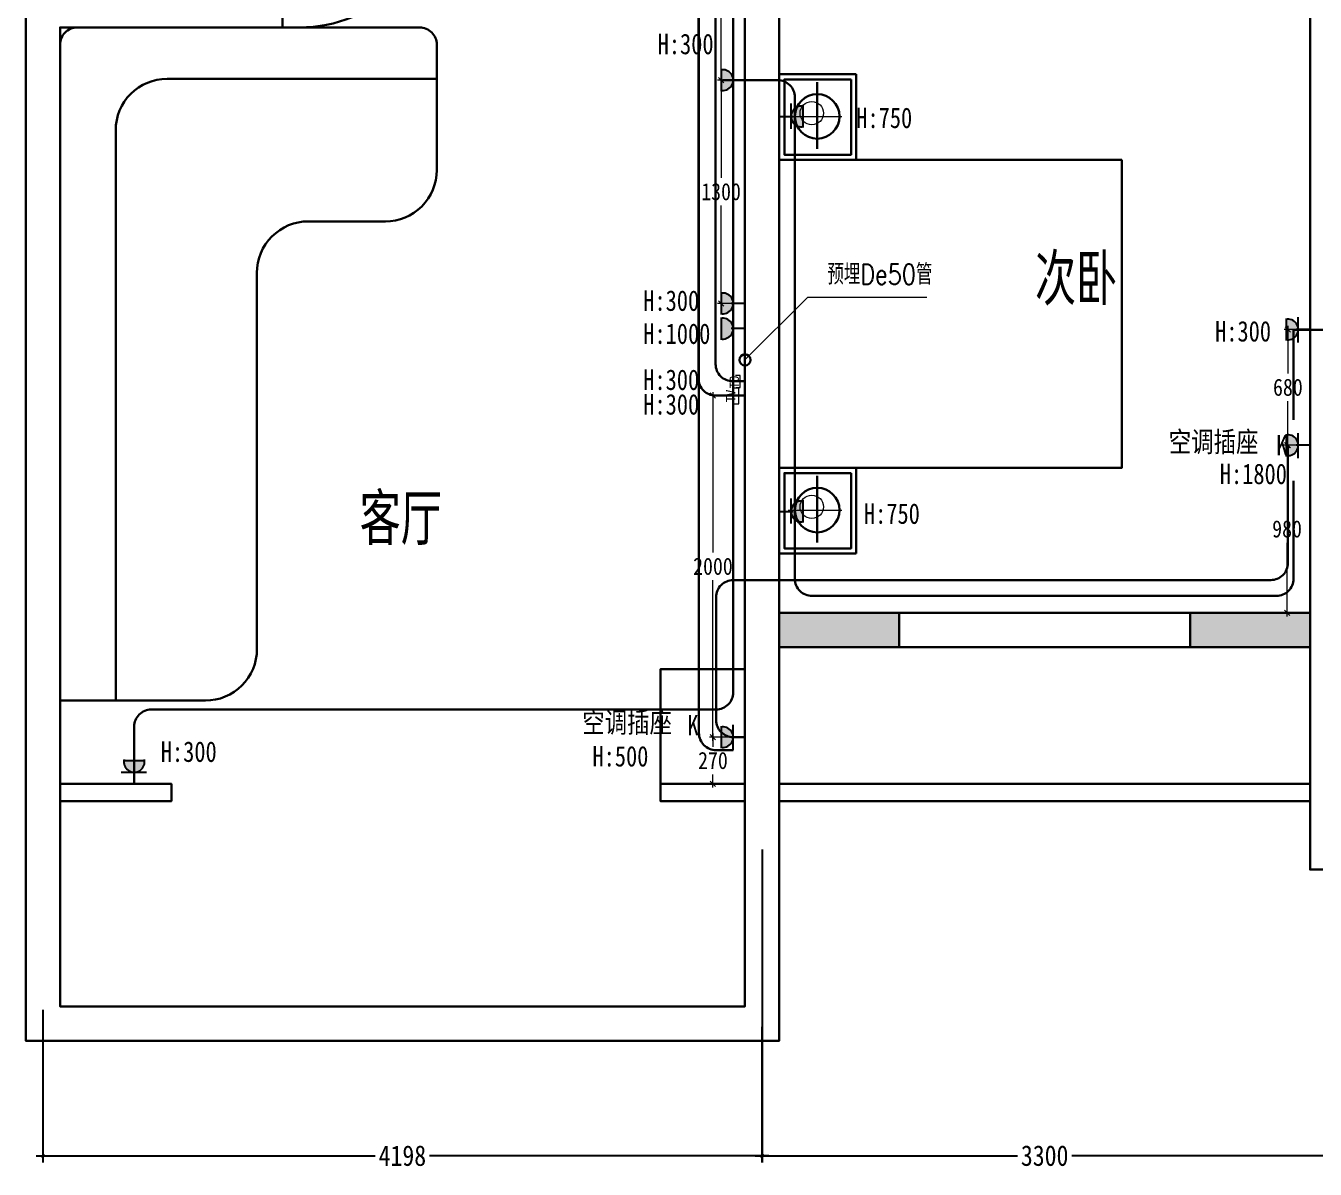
# Model space of a CAD drawing. Header units: millimetres. Extents: x -117264 to 3079702, y -14891 to 68462.
# Drawn here: x -63021 to -55491, y -6153 to 528 of the extents above; entities that cross this region are included whole.
import ezdxf

# ---------------------------------------------------------------- set-up
doc = ezdxf.new("R2010")
doc.units = ezdxf.units.MM
doc.header["$LTSCALE"] = 10
doc.layers.get('0').update_dxf_attribs({"color": 255})
doc.layers.get('Defpoints').update_dxf_attribs({"color": 255})
for name, color, linetype, lineweight in [('1弱电插座布线图', 6, 'Continuous', 30), ('1弱电插座布置图', 6, 'Continuous', 30), ('1强弱电插座布置图', 5, 'Continuous', 15), ('1强电插座布线图', 1, 'Continuous', 30), ('1强电插座布置图', 1, 'Continuous', 30), ('1浅浅', 251, 'Continuous', 20), ('E__电路__弱电插座', 6, 'Continuous', 5)]:
    doc.layers.add(name, color=color, linetype=linetype, lineweight=lineweight)
doc.layers.add('2323', color=4, linetype='Continuous')
doc.layers.add('LAYER2', color=8, linetype='Continuous')
doc.styles.add('_THVAC_DIM', font='SIMPLEX', dxfattribs={"width": 0.8, "height": 3.5, "bigfont": 'HZTXT'})
doc.styles.add('夏建东', font='', dxfattribs={"width": 0.85})
doc.styles.add('宋', font='')
doc.styles.get('夏建东').set_extended_font_data('SimSun')
doc.styles.get('宋').set_extended_font_data('FangSong_GB2312')
doc.dimstyles.new('g', dxfattribs={"dimtxt": 100, "dimasz": 31, "dimexe": 21, "dimexo": 30, "dimgap": 31, "dimtad": 1, "dimtih": 1, "dimtoh": 1, "dimdec": 0, "dimrnd": 10, "dimdsep": 46, "dimtxsty": '夏建东', "dimblk": 'OBLIQUE', "dimcen": 2.5, "dimdle": 21, "dimclrd": 5, "dimclre": 5, "dimclrt": 5, "dimadec": 0, "dimazin": 0, "dimtfac": 1, "dimtdec": 0, "dimtmove": 2, "dimatfit": 3, "dimldrblk": 'DOT', "dimfxl": 300, "dimlwd": -1, "dimlwe": -1, "dimarcsym": 1})
doc.dimstyles.new('内墙标注', dxfattribs={"dimscale": 0, "dimtxt": 120, "dimasz": 20, "dimexe": 40, "dimexo": 20, "dimgap": 20, "dimtad": 0, "dimdec": 0, "dimdsep": 46, "dimtxsty": '夏建东', "dimblk": 'ARCHTICK', "dimcen": 40, "dimdle": 40, "dimclrd": 88, "dimclre": 88, "dimclrt": 88, "dimadec": 0, "dimazin": 0, "dimtfac": 1, "dimtdec": 0, "dimtmove": 1, "dimatfit": 3, "dimldrblk": 'DOT', "dimfxl": 40, "dimtolj": 1, "dimtzin": 0, "dimarcsym": 1})

# ---------------------------------------------------------------- blocks, each defined once
blk = doc.blocks.new('_ArchTick')
at = {"color": 0, "linetype": 'ByBlock', "const_width": 0.15}
blk.add_lwpolyline([(-0.5, -0.5), (0.5, 0.5)], dxfattribs=at)
blk = doc.blocks.new('*D353')
at = {"layer": '1浅浅', "color": 88, "linetype": 'Continuous', "lineweight": -2}
for p, q in [((-58721.3, -4285), (-58721.3, -6114.7)), ((-55421.3, -4285), (-55421.3, -6114.7)), ((-58761.3, -6074.7), (-57229.2, -6074.7)), ((-55381.3, -6074.7), (-56913.4, -6074.7))]:
    blk.add_line(p, q, dxfattribs=at)
at = {"layer": 'Defpoints', "color": 0, "linetype": 'Continuous', "lineweight": 30}
for p in [(-58721.3, -4265), (-55421.3, -4265), (-58721.3, -6074.7)]:
    blk.add_point(p, dxfattribs=at)
at = {"layer": '1浅浅', "color": 88, "linetype": 'Continuous', "lineweight": -2, "xscale": 20, "yscale": 20, "zscale": 20, "rotation": 180}
blk.add_blockref('_ArchTick', (-58721.3, -6074.7), dxfattribs=at)
at = {"layer": '1浅浅', "color": 88, "linetype": 'Continuous', "lineweight": -2, "xscale": 20, "yscale": 20, "zscale": 20}
blk.add_blockref('_ArchTick', (-55421.3, -6074.7), dxfattribs=at)
at = {"layer": '1浅浅', "color": 88, "linetype": 'Continuous', "lineweight": 30, "insert": (-57071.3, -6074.7), "char_height": 120, "attachment_point": 5, "style": '夏建东'}
blk.add_mtext('\\A1;3300', dxfattribs=at)
blk = doc.blocks.new('_Dot')
at = {"color": 0, "linetype": 'ByBlock', "lineweight": -2}
blk.add_line((-0.5, 0), (-1, 0), dxfattribs=at)
at = {"color": 0, "linetype": 'ByBlock', "const_width": 0.5}
blk.add_lwpolyline([(-0.25, 0, 1), (0.25, 0, 1)], format="xyb", close=True, dxfattribs=at)
blk = doc.blocks.new('*D354')
at = {"layer": '1浅浅', "color": 88, "linetype": 'Continuous', "lineweight": -2}
for p, q in [((-62921.3, -5222.4), (-62921.3, -6114.7)), ((-58722.9, -5322.4), (-58722.9, -6114.7)), ((-62961.3, -6074.7), (-60981.1, -6074.7)), ((-58682.9, -6074.7), (-60663.1, -6074.7))]:
    blk.add_line(p, q, dxfattribs=at)
at = {"layer": 'Defpoints', "color": 0, "linetype": 'Continuous', "lineweight": 30}
for p in [(-62921.3, -5202.4), (-58722.9, -5302.4), (-62921.3, -6074.7)]:
    blk.add_point(p, dxfattribs=at)
at = {"layer": '1浅浅', "color": 88, "linetype": 'Continuous', "lineweight": -2, "xscale": 20, "yscale": 20, "zscale": 20, "rotation": 180}
blk.add_blockref('_ArchTick', (-62921.3, -6074.7), dxfattribs=at)
at = {"layer": '1浅浅', "color": 88, "linetype": 'Continuous', "lineweight": -2, "xscale": 20, "yscale": 20, "zscale": 20}
blk.add_blockref('_ArchTick', (-58722.9, -6074.7), dxfattribs=at)
at = {"layer": '1浅浅', "color": 88, "linetype": 'Continuous', "lineweight": 30, "insert": (-60822.1, -6074.7), "char_height": 120, "attachment_point": 5, "style": '夏建东'}
blk.add_mtext('\\A1;4198', dxfattribs=at)
blk = doc.blocks.new('强电插座')
at = {"lineweight": 0}
h = blk.add_hatch(color=12, dxfattribs=at)
h.set_gradient(color1=(216, 3, 3), color2=(230, 5, 5), tint=1, name='CYLINDER')
h.paths.add_polyline_path([(88497.8, 75989.2, 1.129445), (88497.8, 75909.4)])
at = {"layer": '2323', "color": 1}
for p, q in [((88452.6, 75999.6), (88452.6, 75902)), ((88497.8, 75989.2), (88497.8, 75909.4)), ((88407.2, 75949.3), (88460.4, 75949.3))]:
    blk.add_line(p, q, dxfattribs=at)
blk.add_arc((88492.9, 75949.3), 40.2, 77.2553, 282.7447, dxfattribs=at)
at = {"layer": 'LAYER2', "color": 1, "ltscale": 20}
blk.add_line((88456.4, 75966.1), (88456.4, 75966.1), dxfattribs=at)
blk = doc.blocks.new('网线')
at = {"layer": 'E__电路__弱电插座', "color": 6, "lineweight": 9}
for p, q in [((1018175, 135186), (1018175, 135111)), ((1018175, 135111), (1018395, 135111)), ((1018290, 135111), (1018290, 135024)), ((1018395, 135111), (1018395, 135197))]:
    blk.add_line(p, q, dxfattribs=at)
at = {"layer": 'E__电路__弱电插座', "color": 6, "ltscale": 20, "insert": (1018162, 135305), "char_height": 168.07, "width": 127.39, "attachment_point": 1, "style": '宋'}
blk.add_mtext('{\\fSimSun|b0|i0|c134|p2;TO}', dxfattribs=at)
blk = doc.blocks.new('33333')
at = {"layer": '1弱电插座布置图', "color": 6, "lineweight": 9}
for p, q in [((-95, 134), (-95, 72)), ((-95, 72), (88, 72)), ((0, 72), (0, 0)), ((88, 72), (88, 144))]:
    blk.add_line(p, q, dxfattribs=at)
at = {"layer": '1弱电插座布置图', "color": 6, "lineweight": 9, "ltscale": 20, "insert": (-77, 220), "char_height": 107.79, "width": 95.31, "attachment_point": 1, "style": '宋'}
blk.add_mtext('{\\fSimSun|b0|i0|c134|p2;TV}', dxfattribs=at)
blk = doc.blocks.new('_Oblique')
at = {"color": 0, "linetype": 'ByBlock', "lineweight": -2}
blk.add_line((-0.5, -0.5), (0.5, 0.5), dxfattribs=at)
blk = doc.blocks.new('*D357')
at = {"layer": '1强弱电插座布置图', "color": 5}
for p, q in [((-58851.3, 1617.6), (-58982, 1617.6)), ((-58961, 1638.6), (-58961, 994.8)), ((-58961, 189), (-58961, 832.8)), ((-58851.3, 210), (-58982, 210))]:
    blk.add_line(p, q, dxfattribs=at)
at = {"layer": 'Defpoints', "color": 0, "linetype": 'Continuous', "lineweight": 30}
for p in [(-58961, 1617.6), (-58821.3, 1617.6), (-58821.3, 210)]:
    blk.add_point(p, dxfattribs=at)
at = {"layer": '1强弱电插座布置图', "color": 5, "linetype": 'Continuous', "xscale": 31, "yscale": 31, "zscale": 31}
for p, rotation in [((-58961, 1617.6), 90), ((-58961, 210), 270)]:
    blk.add_blockref('_Oblique', p, dxfattribs=dict(at, rotation=rotation))
at = {"layer": '1强弱电插座布置图', "color": 5, "linetype": 'Continuous', "lineweight": 30, "insert": (-58961, 913.8), "char_height": 100, "attachment_point": 5, "style": '夏建东'}
blk.add_mtext('1410', dxfattribs=at)
blk = doc.blocks.new('*D358')
at = {"layer": '1强弱电插座布置图', "color": 5}
for p, q in [((-58961, 231), (-58961, -361.3)), ((-58851.3, 210), (-58982, 210)), ((-58961, -1115.6), (-58961, -523.3)), ((-58851.3, -1094.6), (-58982, -1094.6))]:
    blk.add_line(p, q, dxfattribs=at)
at = {"layer": 'Defpoints', "color": 0, "linetype": 'Continuous', "lineweight": 30}
for p in [(-58821.3, 210), (-58961, -1094.6), (-58821.3, -1094.6)]:
    blk.add_point(p, dxfattribs=at)
at = {"layer": '1强弱电插座布置图', "color": 5, "linetype": 'Continuous', "xscale": 31, "yscale": 31, "zscale": 31}
for p, rotation in [((-58961, 210), 90), ((-58961, -1094.6), 270)]:
    blk.add_blockref('_Oblique', p, dxfattribs=dict(at, rotation=rotation))
at = {"layer": '1强弱电插座布置图', "color": 5, "linetype": 'Continuous', "lineweight": 30, "insert": (-58961, -442.3), "char_height": 100, "attachment_point": 5, "style": '夏建东'}
blk.add_mtext('1300', dxfattribs=at)
blk = doc.blocks.new('*D359')
at = {"layer": '1强弱电插座布置图', "color": 5}
for p, q in [((-59008.5, -3608.1), (-59008.5, -3684.8)), ((-58851.3, -3629.1), (-59029.5, -3629.1)), ((-58851.3, -3902.4), (-59029.5, -3902.4)), ((-59008.5, -3923.4), (-59008.5, -3846.8))]:
    blk.add_line(p, q, dxfattribs=at)
at = {"layer": 'Defpoints', "color": 0, "linetype": 'Continuous', "lineweight": 30}
for p in [(-58821.3, -3629.1), (-59008.5, -3902.4), (-58821.3, -3902.4)]:
    blk.add_point(p, dxfattribs=at)
at = {"layer": '1强弱电插座布置图', "color": 5, "linetype": 'Continuous', "xscale": 31, "yscale": 31, "zscale": 31}
for p, rotation in [((-59008.5, -3629.1), 90), ((-59008.5, -3902.4), 270)]:
    blk.add_blockref('_Oblique', p, dxfattribs=dict(at, rotation=rotation))
at = {"layer": '1强弱电插座布置图', "color": 5, "linetype": 'Continuous', "lineweight": 30, "insert": (-59008.5, -3765.8), "char_height": 100, "attachment_point": 5, "style": '夏建东'}
blk.add_mtext('270', dxfattribs=at)
blk = doc.blocks.new('*D360')
at = {"layer": '1强弱电插座布置图', "color": 5}
for p, q in [((-58851.3, -1633.4), (-59029.5, -1633.4)), ((-59008.5, -1612.4), (-59008.5, -2550.3)), ((-59008.5, -3650.1), (-59008.5, -2712.3)), ((-58851.3, -3629.1), (-59029.5, -3629.1))]:
    blk.add_line(p, q, dxfattribs=at)
at = {"layer": 'Defpoints', "color": 0, "linetype": 'Continuous', "lineweight": 30}
for p in [(-58821.3, -1633.4), (-59008.5, -3629.1), (-58821.3, -3629.1)]:
    blk.add_point(p, dxfattribs=at)
at = {"layer": '1强弱电插座布置图', "color": 5, "linetype": 'Continuous', "xscale": 31, "yscale": 31, "zscale": 31}
for p, rotation in [((-59008.5, -1633.4), 90), ((-59008.5, -3629.1), 270)]:
    blk.add_blockref('_Oblique', p, dxfattribs=dict(at, rotation=rotation))
at = {"layer": '1强弱电插座布置图', "color": 5, "linetype": 'Continuous', "lineweight": 30, "insert": (-59008.5, -2631.3), "char_height": 100, "attachment_point": 5, "style": '夏建东'}
blk.add_mtext('2000', dxfattribs=at)
blk = doc.blocks.new('*D361')
at = {"layer": '1强弱电插座布置图', "color": 5}
for p, q in [((-55551.3, -1923.3), (-55676.8, -1923.3)), ((-55655.8, -1902.3), (-55655.8, -2331.9)), ((-55655.8, -2923.4), (-55655.8, -2493.9)), ((-55551.3, -2902.4), (-55676.8, -2902.4))]:
    blk.add_line(p, q, dxfattribs=at)
at = {"layer": 'Defpoints', "color": 0, "linetype": 'Continuous', "lineweight": 30}
for p in [(-55521.3, -1923.3), (-55655.8, -2902.4), (-55521.3, -2902.4)]:
    blk.add_point(p, dxfattribs=at)
at = {"layer": '1强弱电插座布置图', "color": 5, "linetype": 'Continuous', "xscale": 31, "yscale": 31, "zscale": 31}
for p, rotation in [((-55655.8, -1923.3), 90), ((-55655.8, -2902.4), 270)]:
    blk.add_blockref('_Oblique', p, dxfattribs=dict(at, rotation=rotation))
at = {"layer": '1强弱电插座布置图', "color": 5, "linetype": 'Continuous', "lineweight": 30, "insert": (-55655.8, -2412.9), "char_height": 100, "attachment_point": 5, "style": '夏建东'}
blk.add_mtext('980', dxfattribs=at)
blk = doc.blocks.new('*D362')
at = {"layer": '1强弱电插座布置图', "color": 5}
for p, q in [((-55551.3, -1247.1), (-55671.9, -1247.1)), ((-55650.9, -1226.1), (-55650.9, -1504.2)), ((-55650.9, -1944.3), (-55650.9, -1666.2)), ((-55551.3, -1923.3), (-55671.9, -1923.3))]:
    blk.add_line(p, q, dxfattribs=at)
at = {"layer": 'Defpoints', "color": 0, "linetype": 'Continuous', "lineweight": 30}
for p in [(-55650.9, -1247.1), (-55521.3, -1247.1), (-55521.3, -1923.3)]:
    blk.add_point(p, dxfattribs=at)
at = {"layer": '1强弱电插座布置图', "color": 5, "linetype": 'Continuous', "xscale": 31, "yscale": 31, "zscale": 31}
for p, rotation in [((-55650.9, -1247.1), 90), ((-55650.9, -1923.3), 270)]:
    blk.add_blockref('_Oblique', p, dxfattribs=dict(at, rotation=rotation))
at = {"layer": '1强弱电插座布置图', "color": 5, "linetype": 'Continuous', "lineweight": 30, "insert": (-55650.9, -1585.2), "char_height": 100, "attachment_point": 5, "style": '夏建东'}
blk.add_mtext('680', dxfattribs=at)

msp = doc.modelspace()

# ---------------------------------------------------------------- hatches: boundary and pattern name
at = {"layer": '1浅浅', "linetype": 'Continuous', "lineweight": 30}
h = msp.add_hatch(color=252, dxfattribs=at)
h.paths.add_polyline_path([(-58621.3, -2902.4), (-58621.3, -3102.4), (-57921.3, -3102.4), (-57921.3, -2902.4)])
h.paths.add_polyline_path([(-55521.3, -3102.4), (-55521.3, -2902.4), (-56221.3, -2902.4), (-56221.3, -3102.4)])

# ---------------------------------------------------------------- linework, layer by layer
at = {"layer": '1弱电插座布线图', "color": 2, "linetype": 'Continuous', "lineweight": 30}
for points in [[(-61584.4, 5276.2), (-59092.8, 5276.2, -0.414214), (-58992.8, 5176.2), (-58992.8, -1449.6, 0.414214), (-58892.8, -1549.6), (-58821.3, -1549.6)], [(-61584.4, 5176.2), (-59092.8, 5176.2), (-59092.8, -1533.4, 0.414214), (-58992.8, -1633.4), (-58821.3, -1633.4)]]:
    msp.add_lwpolyline(points, format="xyb", dxfattribs=at)
at = {"layer": '1强弱电插座布置图', "color": 5}
msp.add_lwpolyline([(-58821.3, -1424.4), (-58454.6, -1057.7), (-57758.5, -1057.7)], dxfattribs=at)
at = {"layer": '1强电插座布线图', "color": 1, "linetype": 'Continuous', "lineweight": 30}
for points in [[(-61584.4, 5987.8), (-61504.8, 5987.8, -0.414214), (-61404.8, 5887.8), (-61404.8, 4539, 0.414214), (-61304.8, 4439), (-58990, 4439, -0.414214), (-58890, 4339), (-58890, -3367.4, -0.414214), (-58990, -3467.4), (-62288.1, -3467.4, 0.414214), (-62388.1, -3567.4), (-62388.1, -3902.4)], [(-55618.1, -1774.9), (-55618.1, -1248.7), (-55309.1, -1248.7, -0.414214), (-55209.1, -1348.7), (-55209.1, -3993.5, 0.414214), (-55109.1, -4093.5), (-51802.3, -4093.5, 0.414214), (-51702.3, -3993.5), (-51702.3, 276.2, 0.414214), (-51802.3, 376.2), (-53826.9, 376.2, -0.414214), (-53926.9, 476.2), (-53926.9, 663)], [(-58950.9, 210), (-58629.8, 210, -0.414214), (-58529.8, 110), (-58529.8, -2703.9, 0.414214), (-58429.8, -2803.9), (-55718.1, -2803.9, 0.414214), (-55618.1, -2703.9), (-55618.1, -2130.8)]]:
    msp.add_lwpolyline(points, format="xyb", dxfattribs=at)
at = {"layer": '1强电插座布线图', "color": 2, "linetype": 'Continuous', "lineweight": 30}
for points in [[(-61604.8, 5789.9), (-61604.8, 4339, 0.414214), (-61504.8, 4239), (-59190, 4239, -0.414214), (-59090, 4139), (-59090, -3605.1, 0.414214), (-58990, -3705.1), (-58890, -3705.1)], [(-58821.3, -3629.1), (-58890, -3629.1, -0.414214), (-58990, -3529.1), (-58990, -2811, -0.414214), (-58890, -2711), (-55750.9, -2711, 0.414214), (-55650.9, -2611), (-55650.9, -1923.3)]]:
    msp.add_lwpolyline(points, format="xyb", dxfattribs=at)
at = {"layer": '1浅浅', "color": 252, "linetype": 'Continuous', "lineweight": 30}
for p, q in [((-58621.3, 244.3), (-58171.3, 244.3)), ((-58171.3, 244.3), (-58171.3, -255.7)), ((-58399.7, 197.9), (-58399.7, -191.1)), ((-58621.3, -255.7), (-58171.3, -255.7)), ((-58621.3, -2055.7), (-58171.3, -2055.7)), ((-58399.7, -2102.1), (-58399.7, -2491.1)), ((-58171.3, -2055.7), (-58171.3, -2555.7)), ((-58621.3, -2555.7), (-58171.3, -2555.7))]:
    msp.add_line(p, q, dxfattribs=at)
at = {"layer": '1浅浅', "color": 250, "lineweight": 0, "ltscale": 0.2}
for p, q in [((-58569.4, -2.2), (-58255.3, -2.2)), ((-58569.4, -2302.2), (-58255.3, -2302.2))]:
    msp.add_line(p, q, dxfattribs=at)
at = {"layer": '1浅浅', "color": 252, "linetype": 'Continuous', "lineweight": 30}
for points in [[(-60821.3, 2997.6), (-61721.3, 2997.6), (-61721.3, 717.6), (-63021.3, 717.6), (-63021.3, -5402.4), (-58621.3, -5402.4), (-58621.3, 1417.6), (-56421.3, 1417.6), (-56421.3, 1617.6), (-58821.3, 1617.6), (-58821.3, -5202.4), (-62821.3, -5202.4), (-62821.3, 517.6), (-61521.3, 517.6), (-61521.3, 2797.6), (-60621.3, 2797.6), (-60621.3, 3108.7)], [(-55221.3, 1417.6), (-55221.3, 1417.6), (-55321.3, 1417.6), (-55321.3, -4202.4), (-54621.3, -4202.4), (-54621.3, -4402.4), (-55521.3, -4402.4), (-55521.3, 1417.6), (-55521.3, 1417.6), (-55521.3, 1417.6)], [(-56621.3, -255.7), (-56621.3, -2055.7), (-58621.3, -2055.7), (-58621.3, -255.7)], [(-56621.3, -255.7), (-58621.3, -255.7)], [(-58621.3, -3102.4), (-57921.3, -3102.4), (-57921.3, -2902.4), (-58621.3, -2902.4)], [(-56221.3, -2902.4), (-57921.3, -2902.4)], [(-55521.3, -2902.4), (-56221.3, -2902.4), (-56221.3, -3102.4), (-55521.3, -3102.4)], [(-56221.3, -3102.4), (-57921.3, -3102.4)], [(-59315.1, -3902.4), (-59315.1, -3231.9), (-58821.3, -3231.9)], [(-62821.3, -4002.4), (-62171.3, -4002.4), (-62171.3, -3902.4), (-62821.3, -3902.4)], [(-58821.3, -3902.4), (-58821.3, -3902.4), (-59315.1, -3902.4), (-59315.1, -4002.4), (-58821.3, -4002.4), (-58821.3, -4002.4)], [(-58621.3, -3902.4), (-55521.3, -3902.4)], [(-58621.3, -4002.4), (-55521.3, -4002.4)]]:
    msp.add_lwpolyline(points, dxfattribs=at)
for points in [[(-61521.3, 2797.6), (-60621.3, 2797.6), (-60621.3, 1317.6, -0.414214), (-61421.3, 517.6), (-61521.3, 517.6)], [(-60621.3, 217.6), (-62196.3, 217.6, 0.414214), (-62496.3, -82.4), (-62496.3, -3415.1)]]:
    msp.add_lwpolyline(points, format="xyb", dxfattribs=at)
msp.add_lwpolyline([(-62821.3, -3415.1), (-62821.3, 417.6, -0.414214), (-62721.3, 517.6), (-60721.3, 517.6, -0.414214), (-60621.3, 417.6), (-60621.3, -315.5, -0.414214), (-60921.3, -615.5), (-61371.5, -615.5, 0.414214), (-61671.5, -915.5), (-61671.5, -3115.1, -0.414214), (-61971.5, -3415.1), (-62821.3, -3415.1)], format="xyb", close=True, dxfattribs=at)
for points in [[(-58201.3, 214.3), (-58201.3, -225.7), (-58591.3, -225.7), (-58591.3, 214.3)], [(-58201.3, -2085.7), (-58201.3, -2525.7), (-58591.3, -2525.7), (-58591.3, -2085.7)]]:
    msp.add_lwpolyline(points, close=True, dxfattribs=at)
for centre, radius in [((-58399.7, -2.2), 130.1), ((-58821.3, -1424.4), 32.8), ((-58399.7, -2302.2), 130.1)]:
    msp.add_circle(centre, radius, dxfattribs=at)
at = {"layer": '1浅浅', "color": 250, "lineweight": 0, "ltscale": 0.2}
for centre in [(-58431.4, 16.9), (-58431.4, -2283.1)]:
    msp.add_circle(centre, 68.2, dxfattribs=at)

# ---------------------------------------------------------------- block references
at = {"layer": '1弱电插座布置图', "color": 6, "linetype": 'ByBlock', "lineweight": 9, "xscale": 0.3184271999634802, "yscale": 0.3184271999634802, "zscale": 0.3184272000042774, "rotation": 90}
msp.add_blockref('网线', (-15825.9, -325800.7), dxfattribs=at)
at = {"layer": '1弱电插座布置图', "color": 5, "lineweight": 30, "xscale": 0.5, "yscale": 0.5, "zscale": 0.5, "rotation": 90}
msp.add_blockref('33333', (-58821.3, -1633.4), dxfattribs=at)
at = {"layer": '1强电插座布置图', "color": 7, "xscale": 1.511459389235824, "yscale": 1.511459389468655, "zscale": 1.511459389440006}
for p, rotation in [((74802.5, 115004.3), 180), ((74802.5, 113699.7), 180), ((74802.5, 113552.3), 180), ((78102.5, 113547.2), 180), ((78102.5, 112871), 180), ((74802.5, 111165.2), 180), ((52406.2, -137526.3), 90)]:
    msp.add_blockref('强电插座', p, dxfattribs=dict(at, rotation=rotation))
for p in [(-192245.2, -114796.4), (-192245.2, -117104)]:
    msp.add_blockref('强电插座', p, dxfattribs=at)

# ---------------------------------------------------------------- texts
at = {"layer": '1强弱电插座布置图', "color": 5, "char_height": 120, "attachment_point": 1, "style": '_THVAC_DIM'}
for s, insert in [('{\\fSimSun|b0|i0|c134|p2;H:300}', (-59331.2, 481.4)), ('{\\fSimSun|b0|i0|c134|p2;H:750}', (-58171.3, 50)), ('{\\fSimSun|b0|i0|c134|p2;H:300}', (-59415.3, -1018.1)), ('{\\fSimSun|b0|i0|c134|p2;H:300}', (-56075.9, -1197.2)), ('{\\fSimSun|b0|i0|c134|p2;H:1000}', (-59415.3, -1211.3)), ('{\\fSimSun|b0|i0|c134|p2;H:300}', (-59415.3, -1480.4)), ('{\\fSimSun|b0|i0|c134|p2;H:300}', (-59415.3, -1624.1)), ('{\\fSimSun|b0|i0|c134|p2;H:1800}', (-56048.4, -2030.4)), ('{\\fSimSun|b0|i0|c134|p2;H:750}', (-58126.7, -2262.6)), ('{\\fSimSun|b0|i0|c134|p2;H:300}', (-62232.9, -3653.5)), ('{\\fSimSun|b0|i0|c134|p2;H:500}', (-59712, -3680.2))]:
    msp.add_mtext_dynamic_manual_height_columns(s, width=405.755, gutter_width=17.5, heights=[0], dxfattribs=dict(at, insert=insert))
at = {"layer": '1强弱电插座布置图', "color": 5, "insert": (-58340, -864.6), "char_height": 120, "width": 656.042, "attachment_point": 1, "style": '_THVAC_DIM'}
msp.add_mtext('预埋De50管', dxfattribs=at)
at = {"layer": '1强电插座布置图', "color": 7, "char_height": 120, "attachment_point": 1, "style": '_THVAC_DIM'}
for insert in [(-56346.5, -1843.1), (-59771.6, -3482.6)]:
    msp.add_mtext_dynamic_manual_height_columns('{\\fSimSun|b0|i0|c134|p2;空调插座}', width=405.755, gutter_width=17.5, heights=[0], dxfattribs=dict(at, insert=insert)).dxf.set("width", 624.299)
for insert in [(-55784.1, -1862.7), (-59223.1, -3498.9)]:
    msp.add_mtext_dynamic_manual_height_columns('{\\fSimSun|b0|i0|c134|p2;^IK}', width=405.755, gutter_width=17.5, heights=[0], dxfattribs=dict(at, insert=insert))
at = {"layer": '1浅浅', "color": 252, "linetype": 'Continuous', "lineweight": 30, "char_height": 300, "width": 1159.57, "attachment_point": 1, "style": '_THVAC_DIM'}
for s, insert in [('次卧', (-57128.1, -805.6)), ('客厅', (-61071.6, -2206.8))]:
    msp.add_mtext(s, dxfattribs=dict(at, insert=insert))

# ---------------------------------------------------------------- dimensions: what is measured, and where the dimension line sits
at = {"layer": '1强弱电插座布置图', "color": 2, "linetype": 'Continuous', "lineweight": 30}
for base, p1, p2, picture, middle in [((-58961, 1617.6), (-58821.3, 210), (-58821.3, 1617.6), '*D357', (-58961, 913.8)), ((-58961, -1094.6), (-58821.3, 210), (-58821.3, -1094.6), '*D358', (-58961, -442.3)), ((-55650.9, -1247.1), (-55521.3, -1923.3), (-55521.3, -1247.1), '*D362', (-55650.9, -1585.2)), ((-59008.5, -3629.1), (-58821.3, -1633.4), (-58821.3, -3629.1), '*D360', (-59008.5, -2631.3)), ((-55655.8, -2902.4), (-55521.3, -1923.3), (-55521.3, -2902.4), '*D361', (-55655.8, -2412.9)), ((-59008.5, -3902.4), (-58821.3, -3629.1), (-58821.3, -3902.4), '*D359', (-59008.5, -3765.8))]:
    dim = msp.add_linear_dim(base=base, p1=p1, p2=p2, angle=90, dimstyle='g', override={"dimzin": 0, "dimfxlon": 1}, dxfattribs=at)
    dim.commit()
    dim.dimension.update_dxf_attribs({"geometry": picture, "text_midpoint": middle})
at = {"layer": '1浅浅', "color": 252, "linetype": 'Continuous', "lineweight": 30}
for base, p1, p2, picture, middle in [((-58721.3, -6074.7), (-55421.3, -4265), (-58721.3, -4265), '*D353', (-57071.3, -6074.7)), ((-62921.3, -6074.7), (-58722.9, -5302.4), (-62921.3, -5202.4), '*D354', (-60822.1, -6074.7))]:
    dim = msp.add_linear_dim(base=base, p1=p1, p2=p2, dimstyle='内墙标注', override={"dimscale": 1}, dxfattribs=at)
    dim.commit()
    dim.dimension.update_dxf_attribs({"geometry": picture, "text_midpoint": middle})

doc.saveas('drawing.dxf')
